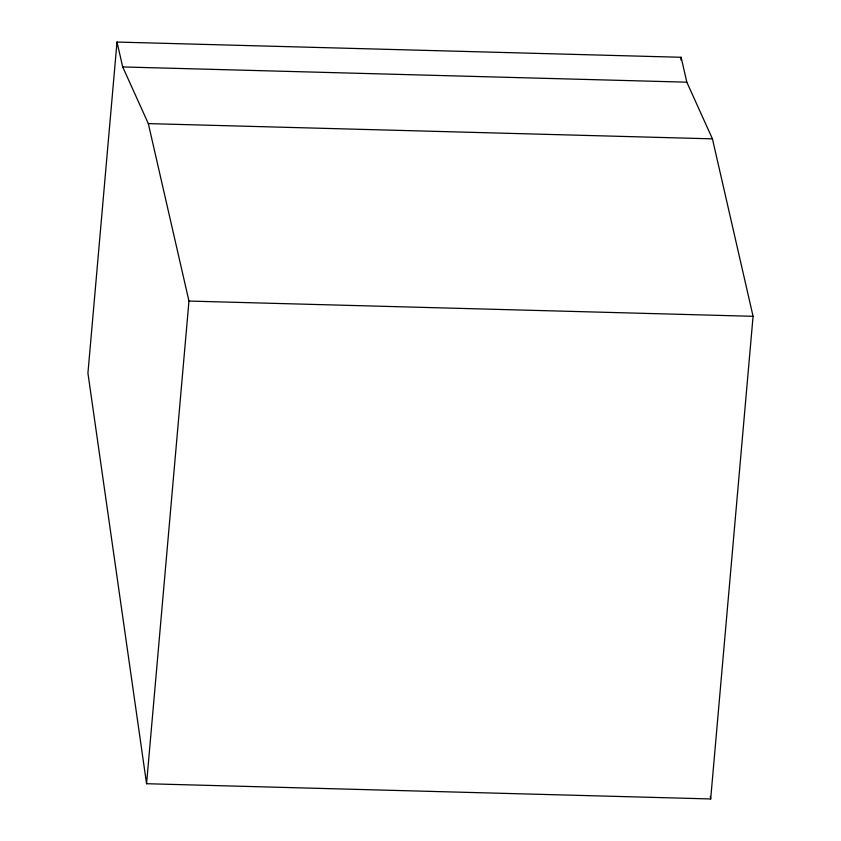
<?xml version="1.0" encoding="UTF-8"?>
<svg xmlns="http://www.w3.org/2000/svg" width="841" height="841" viewBox="0 0 841 841"><rect width="100%" height="100%" fill="white"/><g stroke="black" fill="none" stroke-linecap="round" stroke-linejoin="round"><path stroke-width="1.26" d="M117.004 42.05L87.927 373.162L146.565 783.717L710.677 798.95L753.073 316.3L712.432 138.849L686.824 82.176L681.115 57.283L117.004 42.05L122.712 66.944L148.321 123.606L188.962 301.067L146.565 783.717M680.895 59.9L681.115 57.283M122.712 66.944L686.824 82.176M148.321 123.606L712.432 138.849M188.962 301.067L753.073 316.3M710.309 796.353L710.677 798.95"/></g></svg>
